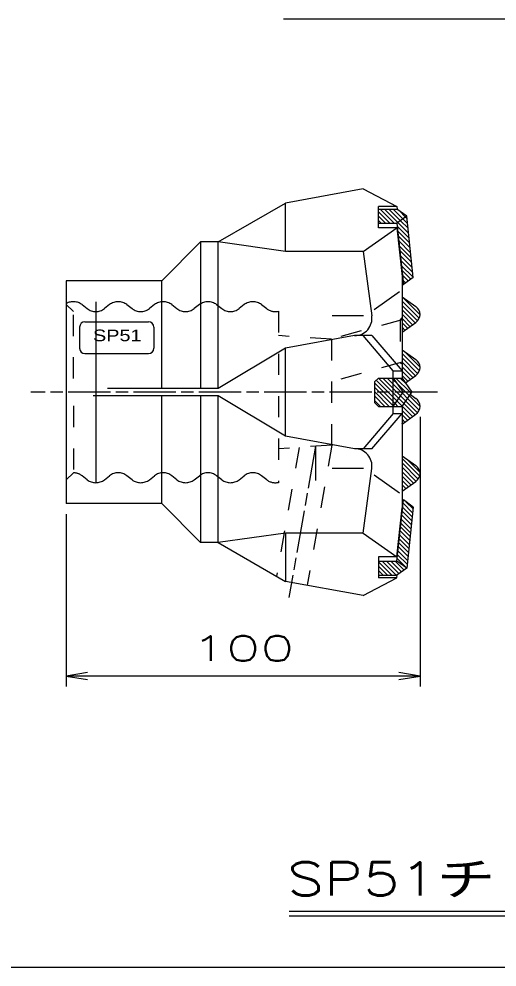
# Model space of a CAD drawing. Units: millimetres at full size, sheet at 1:1; details may follow other scales. Extents: x -1027 to 755, y 2526 to 3786.
# Drawn here: x 31.4 to 166.7, y 2555.8 to 2824 of the extents above; entities that cross this region are included whole.
import ezdxf
from ezdxf.enums import TextEntityAlignment as Align

# ---------------------------------------------------------------- set-up
doc = ezdxf.new("R2010")
doc.units = ezdxf.units.MM
doc.linetypes.add('CHAIN', pattern=[18.5, 12, -1.5, 3.5, -1.5])
doc.linetypes.add('DASHED_SPACED', pattern=[12, 6, -6])
for name, color, linetype, lineweight in [('06寸法注記', 7, 'Continuous', 25), ('7枠', 7, 'Continuous', 25), ('中心線', 1, 'CHAIN', 25), ('外形線', 7, 'Continuous', 25), ('寸法線', 7, 'Continuous', 25), ('細い実線', 3, 'Continuous', 25), ('細線', 7, 'Continuous', 25), ('隠れ線', 2, 'DASHED_SPACED', 25)]:
    doc.layers.add(name, color=color, linetype=linetype, lineweight=lineweight)
doc.layers.add('枠', color=7, linetype='Continuous')
doc.styles.add('simplex.shx', font='')
doc.styles.add('ＭＳ Ｐゴシック', font='')
doc.styles.get('simplex.shx').set_extended_font_data('simplex.shx')
doc.styles.get('ＭＳ Ｐゴシック').set_extended_font_data('MS PGothic')

# ---------------------------------------------------------------- blocks, each defined once
blk = doc.blocks.new('open_arrow')
at = {"color": 0, "linetype": 'Continuous', "lineweight": -2}
blk.add_lwpolyline([(7.5, 1.25), (0, 0), (7.5, -1.25)], dxfattribs=at)

msp = doc.modelspace()

# ---------------------------------------------------------------- linework, layer by layer
at = {"layer": '06寸法注記', "color": 2}
for p, q in [((106.267, 2823.961), (315.925, 2823.961)), ((107.799, 2571.621), (263.914, 2571.621)), ((107.799, 2570.304), (263.914, 2570.304))]:
    msp.add_line(p, q, dxfattribs=at)
at = {"layer": '7枠'}
msp.add_line((-951.809, 2555.803), (725.191, 2555.803), dxfattribs=at)
at = {"layer": '中心線'}
for p, q in [((149.775, 2718.393), (34.775, 2718.393)), ((115.285, 2703.094), (107.747, 2660.344))]:
    msp.add_line(p, q, dxfattribs=at)
at = {"layer": '外形線'}
for p, q in [((128.775, 2775.893), (106.775, 2771.893)), ((128.775, 2775.893), (138.308, 2770.918)), ((87.775, 2760.893), (106.775, 2771.893)), ((106.775, 2758.223), (106.775, 2771.893)), ((133.108, 2764.918), (133.108, 2770.918)), ((138.308, 2770.918), (133.108, 2770.918)), ((133.108, 2770.189), (138.308, 2770.189)), ((138.308, 2770.918), (138.391, 2770.13)), ((141.108, 2768.189), (138.308, 2770.189)), ((141.108, 2768.189), (138.308, 2766.189)), ((142.951, 2750.869), (141.108, 2768.189)), ((128.775, 2758.223), (138.308, 2764.918)), ((133.108, 2766.189), (138.308, 2766.189)), ((138.308, 2764.918), (133.108, 2764.918)), ((138.308, 2766.189), (140.15, 2748.869)), ((138.308, 2764.918), (139.775, 2751.121)), ((82.775, 2760.893), (71.775, 2749.893)), ((82.775, 2760.893), (82.775, 2719.393)), ((87.775, 2760.893), (82.775, 2760.893)), ((87.775, 2719.393), (87.775, 2760.893)), ((106.775, 2758.223), (87.775, 2760.893)), ((128.775, 2758.223), (106.775, 2758.223)), ((128.775, 2758.223), (124.234, 2758.223)), ((128.775, 2758.223), (131.231, 2739.97)), ((139.775, 2752.393), (139.775, 2722.393)), ((44.775, 2749.893), (44.775, 2686.893)), ((71.775, 2749.893), (44.775, 2749.893)), ((71.775, 2719.393), (71.775, 2749.893)), ((139.775, 2748.869), (140.15, 2748.869)), ((142.951, 2750.869), (140.15, 2748.869)), ((131.862, 2741.776), (139.073, 2746.84)), ((139.775, 2745.393), (143.705, 2742.642)), ((50.053, 2738.315), (68.053, 2738.315)), ((128.895, 2739.97), (120.029, 2739.97)), ((139.775, 2735.393), (143.705, 2738.144)), ((48.553, 2736.815), (48.553, 2730.815)), ((69.553, 2736.815), (69.553, 2730.815)), ((126.355, 2734.393), (106.775, 2730.833)), ((131.275, 2734.393), (126.355, 2734.393)), ((137.275, 2724.393), (128.775, 2734.393)), ((131.275, 2734.393), (139.775, 2724.393)), ((106.775, 2730.833), (87.775, 2719.393)), ((106.775, 2705.953), (106.775, 2730.833)), ((139.775, 2730.393), (143.705, 2727.642)), ((50.053, 2729.315), (68.053, 2729.315)), ((133.076, 2722.393), (132.076, 2721.393)), ((133.076, 2722.393), (139.775, 2722.393)), ((137.275, 2712.393), (137.275, 2724.393)), ((137.275, 2724.393), (139.775, 2724.393)), ((137.275, 2722.393), (140.076, 2718.393)), ((139.775, 2722.393), (142.576, 2718.393)), ((140.715, 2721.051), (143.705, 2723.144)), ((87.775, 2719.393), (56.433, 2719.393)), ((132.076, 2715.393), (132.076, 2721.393)), ((87.775, 2717.393), (52.336, 2717.393)), ((71.775, 2686.893), (71.775, 2717.393)), ((82.775, 2717.393), (82.775, 2675.893)), ((87.775, 2675.893), (87.775, 2717.393)), ((106.775, 2705.953), (87.775, 2717.393)), ((137.275, 2714.393), (140.076, 2718.393)), ((139.775, 2714.393), (142.576, 2718.393)), ((142.124, 2717.748), (143.705, 2716.642)), ((132.076, 2715.393), (133.076, 2714.393)), ((133.076, 2714.393), (139.775, 2714.393)), ((139.775, 2714.393), (139.775, 2685.665)), ((137.275, 2712.393), (128.775, 2702.393)), ((131.275, 2702.393), (139.775, 2712.393)), ((137.275, 2712.393), (139.775, 2712.393)), ((139.775, 2709.393), (143.705, 2712.144)), ((126.355, 2702.393), (106.775, 2705.953)), ((131.275, 2702.393), (126.355, 2702.393)), ((139.775, 2700.393), (143.705, 2697.642)), ((128.895, 2696.816), (120.029, 2696.816)), ((128.775, 2678.563), (131.231, 2696.816)), ((131.862, 2695.01), (139.073, 2689.946)), ((139.775, 2690.393), (143.705, 2693.144)), ((138.308, 2670.596), (140.15, 2687.917)), ((139.775, 2687.917), (140.15, 2687.917)), ((142.951, 2685.917), (140.15, 2687.917)), ((71.775, 2686.893), (44.775, 2686.893)), ((82.775, 2675.893), (71.775, 2686.893)), ((138.308, 2671.868), (139.775, 2685.665)), ((142.951, 2685.917), (141.108, 2668.596)), ((106.775, 2678.563), (87.775, 2675.893)), ((106.775, 2678.563), (106.775, 2664.893)), ((128.775, 2678.563), (106.775, 2678.563)), ((128.775, 2678.563), (138.308, 2671.868)), ((87.775, 2675.893), (82.775, 2675.893)), ((87.775, 2675.893), (106.775, 2664.893)), ((133.108, 2671.868), (133.108, 2665.868)), ((138.308, 2671.868), (133.108, 2671.868)), ((133.108, 2670.596), (138.308, 2670.596)), ((141.108, 2668.596), (138.308, 2670.596)), ((141.108, 2668.596), (138.308, 2666.596)), ((128.775, 2660.893), (138.308, 2665.868)), ((133.108, 2666.596), (138.308, 2666.596)), ((138.308, 2665.868), (133.108, 2665.868)), ((138.308, 2665.868), (138.391, 2666.656)), ((128.775, 2660.893), (106.775, 2664.893))]:
    msp.add_line(p, q, dxfattribs=at)
for centre, radius, start, end in [((142.13, 2740.393), 2.745, 305, 55), ((50.053, 2736.815), 1.5, 90, 180), ((68.053, 2736.815), 1.5, 0, 90), ((126.355, 2739.314), 4.921, 270, 7.66349), ((50.053, 2730.815), 1.5, 180, 270), ((68.053, 2730.815), 1.5, 270, 0), ((142.13, 2725.393), 2.745, 305, 55), ((142.13, 2714.393), 2.745, 305, 55), ((126.355, 2697.472), 4.921, 352.33651, 90), ((142.13, 2695.393), 2.745, 305, 55)]:
    msp.add_arc(centre, radius, start, end, dxfattribs=at)
at = {"layer": '寸法線', "color": 2}
msp.add_line((115.285, 2703.094), (115.285, 2693.418), dxfattribs=at)
at = {"layer": '細い実線'}
for p, q in [((137.559, 2766.189), (133.559, 2770.189)), ((138.593, 2766.393), (134.797, 2770.189)), ((139.315, 2766.909), (136.034, 2770.189)), ((140.037, 2767.424), (137.272, 2770.189)), ((136.322, 2766.189), (133.108, 2769.403)), ((135.085, 2766.189), (133.108, 2768.166)), ((140.759, 2767.94), (139.013, 2769.686)), ((141.327, 2766.134), (140.037, 2767.424)), ((141.18, 2767.519), (140.759, 2767.94)), ((133.847, 2766.189), (133.108, 2766.928)), ((141.769, 2761.98), (138.397, 2765.352)), ((141.622, 2763.365), (138.593, 2766.393)), ((141.474, 2764.749), (139.315, 2766.909)), ((141.916, 2760.595), (138.544, 2763.967)), ((142.064, 2759.21), (138.691, 2762.583)), ((142.211, 2757.826), (138.839, 2761.198)), ((142.358, 2756.441), (138.986, 2759.813)), ((142.505, 2755.056), (139.133, 2758.428)), ((142.653, 2753.671), (139.28, 2757.044)), ((142.8, 2752.287), (139.428, 2755.659)), ((142.947, 2750.902), (139.575, 2754.274)), ((142.246, 2750.366), (139.722, 2752.889)), ((141.524, 2749.85), (139.87, 2751.505)), ((140.802, 2749.335), (140.017, 2750.12)), ((144.649, 2739.301), (139.775, 2744.175)), ((144.874, 2740.313), (139.839, 2745.348)), ((144.164, 2738.549), (139.775, 2742.937)), ((143.485, 2737.99), (139.775, 2741.7)), ((142.757, 2737.481), (139.775, 2740.462)), ((142.029, 2736.971), (139.775, 2739.225)), ((141.301, 2736.461), (139.775, 2737.987)), ((140.573, 2735.952), (139.775, 2736.75)), ((139.846, 2735.442), (139.775, 2735.513)), ((144.874, 2725.464), (140.342, 2729.996)), ((144.692, 2724.408), (139.775, 2729.325)), ((144.234, 2723.629), (139.775, 2728.088)), ((143.573, 2723.052), (139.775, 2726.85)), ((142.845, 2722.543), (139.775, 2725.613)), ((137.096, 2718.393), (133.096, 2722.393)), ((137.275, 2719.451), (134.333, 2722.393)), ((137.275, 2720.688), (135.571, 2722.393)), ((137.275, 2721.926), (136.808, 2722.393)), ((138.366, 2720.835), (137.275, 2721.926)), ((142.046, 2718.393), (138.046, 2722.393)), ((140.925, 2720.751), (139.283, 2722.393)), ((142.118, 2722.033), (139.775, 2724.376)), ((141.39, 2721.524), (139.775, 2723.138)), ((134.621, 2718.393), (132.076, 2720.938)), ((133.384, 2718.393), (132.076, 2719.7)), ((135.858, 2718.393), (132.467, 2721.784)), ((139.571, 2718.393), (137.275, 2720.688)), ((138.333, 2718.393), (137.275, 2719.451)), ((140.808, 2718.393), (138.366, 2720.835)), ((132.146, 2718.393), (132.076, 2718.463)), ((134.909, 2714.393), (132.076, 2717.226)), ((136.146, 2714.393), (132.146, 2718.393)), ((137.275, 2714.501), (133.384, 2718.393)), ((137.275, 2715.739), (134.621, 2718.393)), ((137.275, 2716.976), (135.858, 2718.393)), ((137.275, 2718.214), (137.096, 2718.393)), ((138.849, 2716.64), (137.275, 2718.214)), ((138.339, 2715.912), (137.275, 2716.976)), ((139.358, 2717.368), (138.333, 2718.393)), ((140.319, 2715.17), (138.849, 2716.64)), ((140.829, 2715.897), (139.358, 2717.368)), ((139.868, 2718.096), (139.571, 2718.393)), ((141.338, 2716.625), (139.868, 2718.096)), ((141.848, 2717.353), (140.808, 2718.393)), ((144.653, 2713.311), (141.338, 2716.625)), ((144.874, 2714.327), (141.848, 2717.353)), ((142.358, 2718.081), (142.046, 2718.393)), ((133.671, 2714.393), (132.076, 2715.988)), ((137.829, 2715.184), (137.275, 2715.739)), ((137.32, 2714.457), (137.275, 2714.501)), ((137.384, 2714.393), (137.32, 2714.457)), ((138.621, 2714.393), (137.829, 2715.184)), ((139.809, 2714.442), (138.339, 2715.912)), ((142.765, 2711.486), (139.809, 2714.442)), ((143.493, 2711.996), (140.319, 2715.17)), ((144.17, 2712.556), (140.829, 2715.897)), ((142.037, 2710.977), (139.775, 2713.239)), ((141.309, 2710.467), (139.775, 2712.001)), ((140.582, 2709.958), (139.775, 2710.764)), ((139.854, 2709.448), (139.775, 2709.526)), ((144.768, 2694.634), (139.775, 2699.627)), ((144.365, 2693.799), (139.775, 2698.389)), ((144.846, 2695.794), (141.347, 2699.292)), ((143.75, 2693.177), (139.775, 2697.152)), ((143.023, 2692.667), (139.775, 2695.915)), ((142.295, 2692.157), (139.775, 2694.677)), ((141.567, 2691.648), (139.775, 2693.44)), ((140.839, 2691.138), (139.775, 2692.202)), ((140.112, 2690.628), (139.775, 2690.965)), ((142.774, 2684.254), (140.05, 2686.978)), ((142.893, 2685.372), (140.843, 2687.422)), ((142.536, 2682.017), (139.812, 2684.741)), ((142.655, 2683.135), (139.931, 2685.859)), ((142.298, 2679.78), (139.574, 2682.504)), ((142.417, 2680.898), (139.693, 2683.622)), ((141.941, 2676.425), (139.217, 2679.148)), ((142.06, 2677.543), (139.336, 2680.267)), ((142.179, 2678.661), (139.455, 2681.385)), ((141.703, 2674.188), (138.979, 2676.911)), ((141.822, 2675.306), (139.098, 2678.03)), ((141.346, 2670.832), (138.622, 2673.556)), ((141.465, 2671.951), (138.741, 2674.675)), ((141.584, 2673.069), (138.86, 2675.793)), ((141.104, 2668.6), (138.384, 2671.319)), ((141.227, 2669.714), (138.503, 2672.438)), ((136.92, 2666.596), (133.108, 2670.408)), ((135.682, 2666.596), (133.108, 2669.171)), ((138.157, 2666.596), (134.157, 2670.596)), ((138.942, 2667.049), (135.395, 2670.596)), ((139.664, 2667.565), (136.632, 2670.596)), ((140.386, 2668.08), (137.87, 2670.596)), ((141.108, 2668.596), (141.104, 2668.6)), ((134.445, 2666.596), (133.108, 2667.933)), ((133.208, 2666.596), (133.108, 2666.696))]:
    msp.add_line(p, q, dxfattribs=at)
at = {"layer": '細線', "color": 81}
msp.add_line((53.125, 2743.993), (53.125, 2692.793), dxfattribs=at)
at = {"layer": '細線'}
for p, q in [((144.875, 2711.393), (144.875, 2635.12)), ((44.775, 2683.893), (44.775, 2635.12)), ((144.875, 2638.12), (44.775, 2638.12))]:
    msp.add_line(p, q, dxfattribs=at)
at = {"layer": '隠れ線'}
for p, q in [((46.775, 2741.193), (44.775, 2743.193)), ((46.775, 2722.283), (46.775, 2740.993)), ((49.226, 2743.156), (50.675, 2742.032)), ((57.025, 2743.156), (55.576, 2742.032)), ((61.926, 2743.156), (63.375, 2742.032)), ((69.725, 2743.156), (68.276, 2742.032)), ((74.626, 2743.156), (76.075, 2742.032)), ((82.425, 2743.156), (80.976, 2742.032)), ((87.326, 2743.156), (88.775, 2742.032)), ((95.125, 2743.156), (93.676, 2742.032)), ((100.026, 2743.156), (101.475, 2742.032)), ((104.775, 2741.285), (104.775, 2692.793)), ((139.775, 2738.881), (119.775, 2733.393)), ((139.275, 2738.744), (139.775, 2739.381)), ((139.275, 2738.744), (139.275, 2726.744)), ((119.775, 2733.393), (104.775, 2734.393)), ((119.775, 2733.393), (119.775, 2703.393)), ((139.775, 2726.881), (119.775, 2721.393)), ((139.275, 2726.744), (139.775, 2726.381)), ((46.775, 2714.503), (46.775, 2695.793)), ((119.909, 2703.402), (104.775, 2702.393)), ((119.909, 2703.402), (112.922, 2663.775)), ((110.661, 2702.785), (104.239, 2666.361)), ((46.775, 2695.593), (44.775, 2693.593)), ((50.675, 2693.631), (49.226, 2694.755)), ((55.576, 2693.631), (57.025, 2694.755)), ((63.375, 2693.631), (61.926, 2694.755)), ((68.276, 2693.631), (69.725, 2694.755)), ((76.075, 2693.631), (74.626, 2694.755)), ((80.976, 2693.631), (82.425, 2694.755)), ((88.775, 2693.631), (87.326, 2694.755)), ((93.676, 2693.631), (95.125, 2694.755)), ((101.475, 2693.631), (100.026, 2694.755))]:
    msp.add_line(p, q, dxfattribs=at)
for centre, start, end in [((46.775, 2739.994), 52.22395, 120), ((59.475, 2739.994), 52.22395, 127.77605), ((72.175, 2739.994), 52.22395, 127.77605), ((84.875, 2739.994), 52.22395, 127.77605), ((97.575, 2739.994), 52.22395, 127.77605), ((53.125, 2745.194), 232.22395, 307.77605), ((65.825, 2745.194), 232.22395, 307.77605), ((78.525, 2745.194), 232.22395, 307.77605), ((91.225, 2745.194), 232.22395, 307.77605), ((103.925, 2745.194), 232.22395, 282.2689), ((46.775, 2691.593), 52.22395, 90), ((59.475, 2691.593), 52.22395, 127.77605), ((72.175, 2691.593), 52.22395, 127.77605), ((84.875, 2691.593), 52.22395, 127.77605), ((97.575, 2691.593), 52.22395, 127.77605), ((53.125, 2696.793), 232.22395, 307.77605), ((65.825, 2696.793), 232.22395, 307.77605), ((78.525, 2696.793), 232.22395, 307.77605), ((91.225, 2696.793), 232.22395, 307.77605), ((103.925, 2696.793), 232.22395, 282.2689)]:
    msp.add_arc(centre, 4, start, end, dxfattribs=at)

# ---------------------------------------------------------------- block references
at = {"layer": '細線', "xscale": 0.8, "yscale": 0.8}
msp.add_blockref('open_arrow', (44.775, 2638.12), dxfattribs=at)
at = {"layer": '細線', "xscale": 0.8, "yscale": 0.8, "rotation": 180}
msp.add_blockref('open_arrow', (144.875, 2638.12), dxfattribs=at)

# ---------------------------------------------------------------- texts
at = {"layer": '06寸法注記', "style": 'simplex.shx', "width": 1.3}
msp.add_text('SP51チップ付ビット', height=9.384, dxfattribs=at).set_placement((186.667, 2580.77), align=Align.MIDDLE_CENTER)
at = {"layer": '枠', "style": 'ＭＳ Ｐゴシック', "width": 1.3}
msp.add_text('SP51', height=3.299, dxfattribs=at).set_placement((52.345, 2736.107), align=Align.TOP_LEFT)
at = {"layer": '細線', "style": 'simplex.shx', "width": 1.6}
msp.add_text('100', height=7.038, dxfattribs=at).set_placement((94.825, 2645.92), align=Align.MIDDLE_CENTER)

doc.saveas('drawing.dxf')
